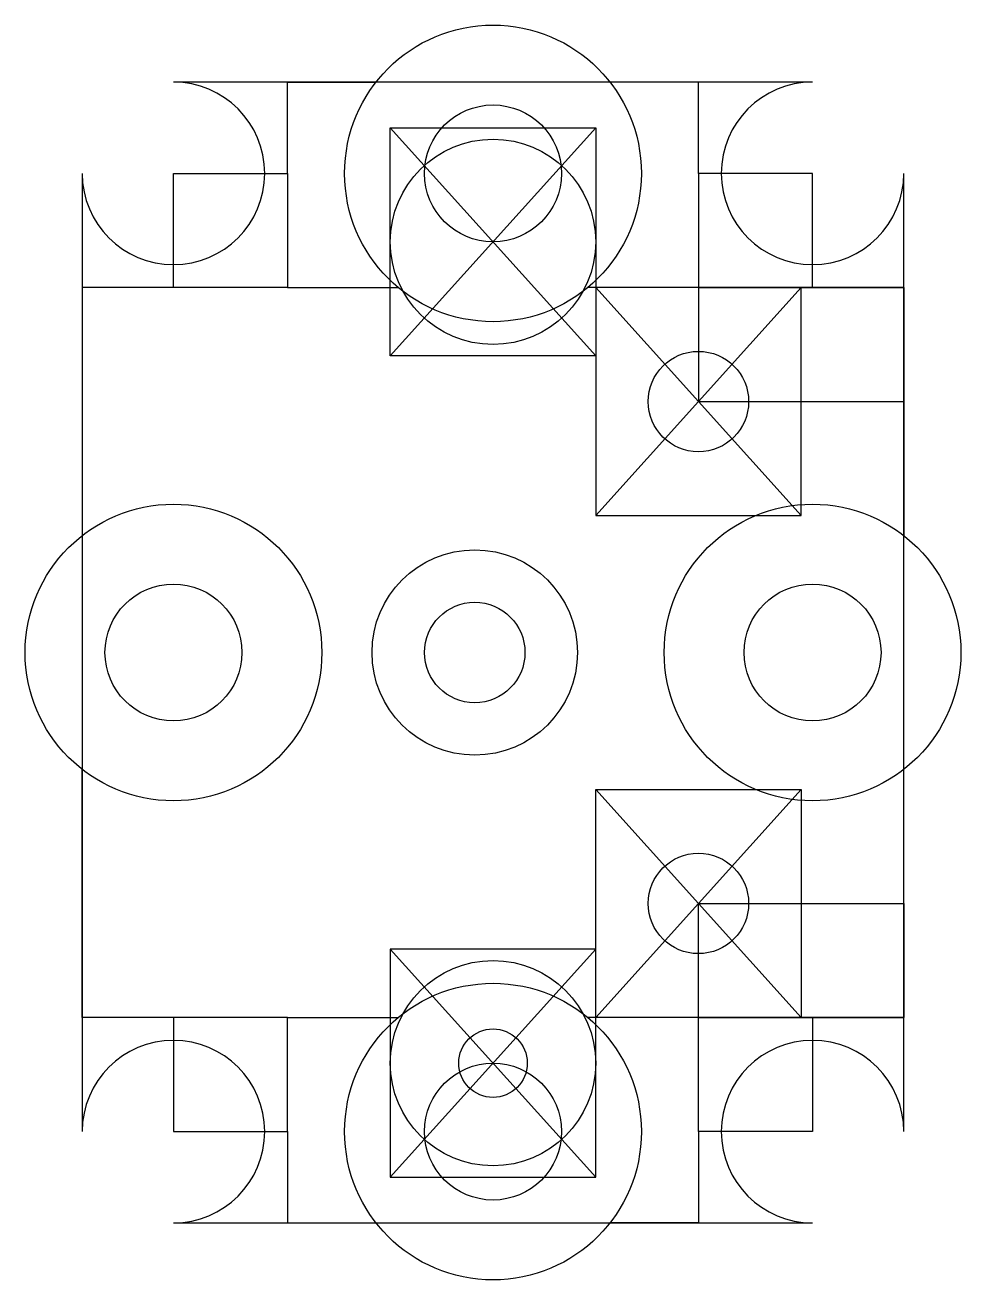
# Model space of a CAD drawing. Header units: millimetres. Extents: x -9.9 to 10.6, y -13.7 to 13.8.
import ezdxf

# ---------------------------------------------------------------- set-up
doc = ezdxf.new("R2010")
doc.units = ezdxf.units.MM
doc.layers.get('0').update_dxf_attribs({"linetype": 'CONTINUOUS'})

msp = doc.modelspace()

# ---------------------------------------------------------------- linework, layer by layer
for p, q in [((7.4, 12.5), (-6.6, 12.5)), ((-4.1, 10.5), (-4.1, 12.5)), ((-4.1, 12.5), (-2.162, 12.5)), ((4.9, 12.5), (2.962, 12.5)), ((4.9, 10.5), (4.9, 12.5)), ((-1.85, 6.5), (-1.85, 11.5)), ((-1.85, 11.5), (2.65, 11.5)), ((2.65, 6.5), (-1.85, 11.5)), ((-1.85, 6.5), (2.65, 11.5)), ((2.65, 11.5), (2.65, 6.5)), ((-8.6, 10.5), (-8.6, -10.5)), ((-6.6, 10.5), (-4.1, 10.5)), ((-6.6, 8), (-6.6, 10.5)), ((-4.1, 10.5), (-4.1, 8)), ((7.4, 10.5), (4.9, 10.5)), ((4.9, 10.5), (4.9, 8)), ((7.4, 8), (7.4, 10.5)), ((9.4, -10.5), (9.4, 10.5)), ((-6.6, 8), (-8.6, 8)), ((-8.6, 8), (-8.6, 2.562)), ((-4.1, 8), (-6.6, 8)), ((-4.1, 8), (-1.677, 8)), ((4.9, 8), (2.477, 8)), ((7.15, 8), (2.65, 8)), ((2.65, 8), (2.65, 3)), ((7.15, 8), (2.65, 3)), ((2.65, 8), (7.15, 3)), ((4.9, 8), (7.4, 8)), ((9.4, 8), (4.9, 8)), ((4.9, 8), (4.9, 5.5)), ((7.15, 3), (7.15, 8)), ((7.4, 8), (9.4, 8)), ((9.4, 8), (9.4, 2.562)), ((9.4, 5.5), (9.4, 8)), ((2.65, 6.5), (-1.85, 6.5)), ((4.9, 5.5), (9.4, 5.5)), ((2.65, 3), (7.15, 3)), ((-8.6, -8), (-8.6, -2.562)), ((9.4, -8), (9.4, -2.562)), ((2.65, -8), (2.65, -3)), ((2.65, -3), (7.15, -3)), ((7.15, -8), (2.65, -3)), ((2.65, -8), (7.15, -3)), ((7.15, -3), (7.15, -8)), ((4.9, -8), (4.9, -5.5)), ((4.9, -5.5), (9.4, -5.5)), ((9.4, -5.5), (9.4, -8)), ((2.65, -6.5), (-1.85, -6.5)), ((-1.85, -6.5), (-1.85, -11.5)), ((2.65, -6.5), (-1.85, -11.5)), ((-1.85, -6.5), (2.65, -11.5)), ((2.65, -11.5), (2.65, -6.5)), ((-6.6, -8), (-8.6, -8)), ((-4.1, -8), (-6.6, -8)), ((-6.6, -8), (-6.6, -10.5)), ((-4.1, -10.5), (-4.1, -8)), ((-4.1, -8), (-1.677, -8)), ((4.9, -8), (2.477, -8)), ((7.15, -8), (2.65, -8)), ((4.9, -10.5), (4.9, -8)), ((4.9, -8), (7.4, -8)), ((9.4, -8), (4.9, -8)), ((7.4, -8), (7.4, -10.5)), ((7.4, -8), (9.4, -8)), ((-6.6, -10.5), (-4.1, -10.5)), ((-4.1, -10.5), (-4.1, -12.5)), ((7.4, -10.5), (4.9, -10.5)), ((4.9, -10.5), (4.9, -12.5)), ((-1.85, -11.5), (2.65, -11.5)), ((-6.6, -12.5), (7.4, -12.5)), ((-4.1, -12.5), (-2.162, -12.5)), ((4.9, -12.5), (2.962, -12.5))]:
    msp.add_line(p, q)
for centre, radius in [((0.4, 10.5), 3.25), ((0.4, 10.5), 1.5), ((0.4, 9), 2.25), ((4.9, 5.5), 1.1), ((-6.6, 0), 3.25), ((7.4, 0), 3.25), ((0, 0), 2.25), ((-6.6, 0), 1.5), ((7.4, 0), 1.5), ((0, 0), 1.1), ((4.9, -5.5), 1.1), ((0.4, -9), 2.25), ((0.4, -10.5), 3.25), ((0.4, -9), 0.75), ((0.4, -10.5), 1.5)]:
    msp.add_circle(centre, radius)
for centre, start, end in [((-6.6, 10.5), -180, 90), ((7.4, 10.5), 90, 360), ((-6.6, -10.5), -90, 180), ((7.4, -10.5), 0, 270)]:
    msp.add_arc(centre, 2, start, end)

doc.saveas('drawing.dxf')
